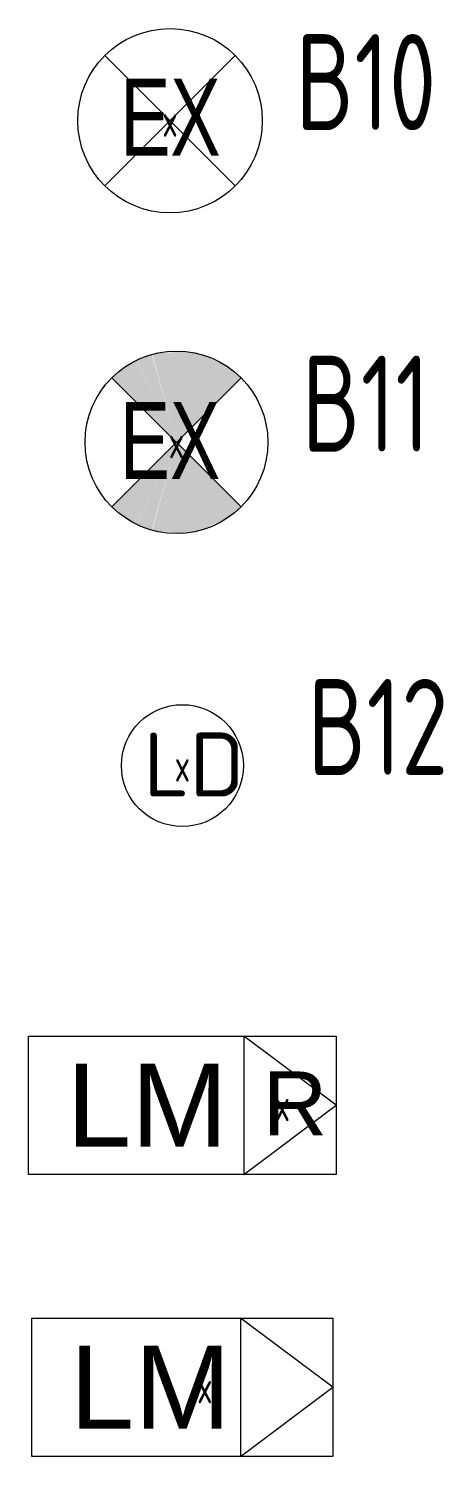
# Model space of a CAD drawing. Header units: metres. Extents: x -162 to 83385, y -62392 to -1971.
# Drawn here: x -79 to 569, y -29300 to -27070 of the extents above; entities that cross this region are included whole.
import ezdxf
from ezdxf.enums import TextEntityAlignment as Align

# ---------------------------------------------------------------- set-up
doc = ezdxf.new("R2010")
doc.units = ezdxf.units.M
doc.header["$LTSCALE"] = 0.5
for name, color, linetype, lineweight in [('ELIN_Attribut_01_Produkt_ID', 7, 'Continuous', 0), ('ELIN_Attribut_02_Stromkreis', 7, 'Continuous', 0), ('ELIN_Attribut_03_Verteilerbereich', 7, 'Continuous', 0), ('ELIN_Attribut_04_Montagehoehe', 7, 'Continuous', 0), ('ELIN_Attribut_05_Montageart', 7, 'Continuous', 0), ('ELIN_Attribut_06_Tuernummer', 7, 'Continuous', 0), ('ELIN_Attribut_07_Bemerkung', 7, 'Continuous', 0), ('ELIN_Attribut_08_Adresse', 7, 'Continuous', 0), ('ELIN_Attribut_10_AKZ1', 7, 'Continuous', 0), ('ELIN_Attribut_11_AKZ2', 7, 'Continuous', 0), ('ELIN_Attribut_12_Sonstiges1', 7, 'Continuous', 0), ('ELIN_Attribut_13_Sonstiges2', 7, 'Continuous', 0), ('ELIN_Attribut_14_Bauteil', 7, 'Continuous', 0), ('ELIN_Attribut_15_Ebene', 7, 'Continuous', 0), ('ELIN_Attribut_16_Raumnummer', 7, 'Continuous', 0), ('ELIN_Attribut_17_Raumname', 7, 'Continuous', 0), ('ELIN_Attribut_18_Montageabschnitt', 7, 'Continuous', 0), ('ELIN_Attribut_Basispunkt', 2, 'Continuous', 0), ('ELIN_Attribute_GEMOS', 11, 'Continuous', 0), ('ELIN_BMA_DE_Brandmeldeanlage_EX', 5, 'Continuous', 0), ('ELIN_BMA_DE_Leerdose_Brandmelder', 94, 'Continuous', 0), ('ELIN_BMA_WA_Brandmeldeanlage', 10, 'Continuous', 0)]:
    doc.layers.add(name, color=color, linetype=linetype, lineweight=lineweight)
doc.layers.get('0').off()
doc.styles.add('ARIAL', font='arial.ttf')
doc.styles.add('ELIN_Attribute', font='isocp.shx', dxfattribs={"width": 0.8})

# ---------------------------------------------------------------- blocks, each defined once
blk = doc.blocks.new('ELIN_BMA_LINEARMELDER_SENDER')
at = {"color": 0}
for p, q in [((-270, 108), (200, 108)), ((-270, -108), (-270, 108)), ((200, 0), (56, 108)), ((56, 108), (56, -108)), ((200, 108), (200, -108)), ((56, -108), (200, 0)), ((200, -108), (-270, -108))]:
    blk.add_line(p, q, dxfattribs=at)
at = {"color": 0, "style": 'ARIAL'}
blk.add_text('LM', height=129.6, dxfattribs=at).set_placement((-84.9, 0), align=Align.MIDDLE_CENTER)
at = {"layer": 'ELIN_Attribut_01_Produkt_ID', "style": 'ELIN_Attribute', "width": 0.8, "flags": 8}
blk.add_attdef('01_PRODUKT_ID', (549, -14.6, 0), '', height=150, dxfattribs=at)
at = {"layer": 'ELIN_Attribut_02_Stromkreis', "style": 'ELIN_Attribute', "width": 0.8, "flags": 8}
blk.add_attdef('02_STROMKREIS', (549, 185.4, 0), '', height=150, dxfattribs=at)
at = {"layer": 'ELIN_Attribut_03_Verteilerbereich', "style": 'ELIN_Attribute', "width": 0.8, "flags": 8}
blk.add_attdef('03_VERTEILERBEREICH', (549, -404.4, 0), '', height=125, dxfattribs=at)
at = {"layer": 'ELIN_Attribut_04_Montagehoehe', "style": 'ELIN_Attribute', "width": 0.8, "flags": 8}
blk.add_attdef('04_MONTAGEHOEHE', text='', height=125, dxfattribs=at).set_placement((-443.5, -14.6, 0), align=Align.RIGHT)
at = {"layer": 'ELIN_Attribut_05_Montageart', "style": 'ELIN_Attribute', "width": 0.8, "flags": 8}
blk.add_attdef('05_MONTAGEART', (549, -204.4, 0), '', height=125, dxfattribs=at)
at = {"layer": 'ELIN_Attribut_06_Tuernummer', "style": 'ELIN_Attribute', "width": 0.8, "flags": 8}
blk.add_attdef('06_TUERNUMMER', text='', height=125, dxfattribs=at).set_placement((-443.5, -214.6, 0), align=Align.RIGHT)
at = {"layer": 'ELIN_Attribut_07_Bemerkung', "style": 'ELIN_Attribute', "width": 0.8, "flags": 8}
blk.add_attdef('07_BEMERKUNG', (551.7, -844.5, 0), '', height=125, dxfattribs=at)
at = {"layer": 'ELIN_Attribut_08_Adresse', "style": 'ELIN_Attribute', "width": 0.8, "flags": 8}
blk.add_attdef('08_ADRESSE', (551.7, -1100.6, 0), '', height=125, dxfattribs=at)
at = {"layer": 'ELIN_Attribut_10_AKZ1', "style": 'ELIN_Attribute', "width": 0.8, "flags": 8}
blk.add_attdef('10_AKZ1', (549, -1466.6, 0), '', height=125, dxfattribs=at)
at = {"layer": 'ELIN_Attribut_11_AKZ2', "style": 'ELIN_Attribute', "width": 0.8, "flags": 8}
blk.add_attdef('11_AKZ2', (549, -1622.9, 0), '', height=125, dxfattribs=at)
at = {"layer": 'ELIN_Attribut_12_Sonstiges1', "style": 'ELIN_Attribute', "width": 0.8, "flags": 8}
blk.add_attdef('12_SONSTIGES1', (551.7, -2000.7, 0), '', height=125, dxfattribs=at)
at = {"layer": 'ELIN_Attribut_13_Sonstiges2', "style": 'ELIN_Attribute', "width": 0.8, "flags": 8}
blk.add_attdef('13_SONSTIGES2', (551.7, -2151.6, 0), '', height=125, dxfattribs=at)
at = {"layer": 'ELIN_Attribut_14_Bauteil', "style": 'ELIN_Attribute', "width": 0.8, "flags": 8}
blk.add_attdef('14_BAUTEIL', (551.7, -2971.1, 0), '', height=125, dxfattribs=at)
at = {"layer": 'ELIN_Attribut_15_Ebene', "style": 'ELIN_Attribute', "width": 0.8, "flags": 8}
blk.add_attdef('15_EBENE', (551.7, -3118.3, 0), '', height=125, dxfattribs=at)
at = {"layer": 'ELIN_Attribut_16_Raumnummer', "style": 'ELIN_Attribute', "width": 0.8, "flags": 8}
blk.add_attdef('16_RAUMNUMMER', (551.7, -3312.6, 0), '', height=125, dxfattribs=at)
at = {"layer": 'ELIN_Attribut_17_Raumname', "style": 'ELIN_Attribute', "width": 0.8, "flags": 8}
blk.add_attdef('17_RAUMNAME', (551.7, -3469.1, 0), '', height=125, dxfattribs=at)
at = {"layer": 'ELIN_Attribut_18_Montageabschnitt', "style": 'ELIN_Attribute', "width": 0.8, "flags": 8}
blk.add_attdef('18_MONTAGEABSCHNITT', (551.7, -3670.1, 0), '', height=125, dxfattribs=at)
at = {"layer": 'ELIN_Attribut_Basispunkt', "style": 'ELIN_Attribute', "width": 0.8, "flags": 8}
blk.add_attdef('Basispunkt', text='', height=50, dxfattribs=at).set_placement((0, 0), align=Align.MIDDLE)
at = {"layer": 'ELIN_Attribute_GEMOS', "style": 'ELIN_Attribute', "width": 0.6, "flags": 8}
for tag, p in [('G01_PRO02ID', (1973.7, 183.6)), ('G02_BEZEICHNUNG', (1973.7, -14.6, 0)), ('G03_DESCRIPTION', (1973.7, -204.4, 0)), ('G04_GEMOS-SYMBOL', (1977, -404.4, 0)), ('G05_GEMOS-TYP', (1977, -604.4, 0)), ('G06_ORTSKENNUNG', (1973.7, -804.4, 0)), ('G07_FREI1', (1973.7, -1004.4, 0)), ('G08_FREI2', (1973.7, -1204.4, 0))]:
    blk.add_attdef(tag, p, '', height=125, dxfattribs=at)
at = {"layer": 'ELIN_Attribute_GEMOS', "style": 'ELIN_Attribute', "width": 0.6}
blk.add_attdef('G08_FREI1', (1620.5, -1004.4, 0), '', height=125, dxfattribs=at)
blk = doc.blocks.new('ELIN_BMA_LINIEARMELDER_REFLEKTOR')
at = {"color": 0}
for p, q in [((-396, 108), (84, 108)), ((-396, -108), (-396, 108)), ((84, 0), (-60, 108)), ((-60, 108), (-60, -108)), ((84, 108), (84, -108)), ((-60, -108), (84, 0)), ((84, -108), (-396, -108))]:
    blk.add_line(p, q, dxfattribs=at)
at = {"color": 0, "style": 'ARIAL'}
blk.add_text('LM', height=129.6, dxfattribs=at).set_placement((-210.9, 0), align=Align.MIDDLE_CENTER)
blk.add_text('R', height=100, dxfattribs=at).set_placement((-30.8, -47.3))
at = {"layer": 'ELIN_Attribut_01_Produkt_ID', "style": 'ELIN_Attribute', "width": 0.8, "flags": 8}
blk.add_attdef('01_PRODUKT_ID', (596.5, -14.6, 0), '', height=150, dxfattribs=at)
at = {"layer": 'ELIN_Attribut_02_Stromkreis', "style": 'ELIN_Attribute', "width": 0.8, "flags": 8}
blk.add_attdef('02_STROMKREIS', (596.5, 185.4, 0), '', height=150, dxfattribs=at)
at = {"layer": 'ELIN_Attribut_03_Verteilerbereich', "style": 'ELIN_Attribute', "width": 0.8, "flags": 8}
blk.add_attdef('03_VERTEILERBEREICH', (596.5, -404.4, 0), '', height=125, dxfattribs=at)
at = {"layer": 'ELIN_Attribut_04_Montagehoehe', "style": 'ELIN_Attribute', "width": 0.8, "flags": 8}
blk.add_attdef('04_MONTAGEHOEHE', text='', height=125, dxfattribs=at).set_placement((-527.5, -14.6, 0), align=Align.RIGHT)
at = {"layer": 'ELIN_Attribut_05_Montageart', "style": 'ELIN_Attribute', "width": 0.8, "flags": 8}
blk.add_attdef('05_MONTAGEART', (596.5, -204.4, 0), '', height=125, dxfattribs=at)
at = {"layer": 'ELIN_Attribut_06_Tuernummer', "style": 'ELIN_Attribute', "width": 0.8, "flags": 8}
blk.add_attdef('06_TUERNUMMER', text='', height=125, dxfattribs=at).set_placement((-527.5, -214.6, 0), align=Align.RIGHT)
at = {"layer": 'ELIN_Attribut_07_Bemerkung', "style": 'ELIN_Attribute', "width": 0.8, "flags": 8}
blk.add_attdef('07_BEMERKUNG', (599.2, -844.5, 0), '', height=125, dxfattribs=at)
at = {"layer": 'ELIN_Attribut_08_Adresse', "style": 'ELIN_Attribute', "width": 0.8, "flags": 8}
blk.add_attdef('08_ADRESSE', (599.2, -1100.6, 0), '', height=125, dxfattribs=at)
at = {"layer": 'ELIN_Attribut_10_AKZ1', "style": 'ELIN_Attribute', "width": 0.8, "flags": 8}
blk.add_attdef('10_AKZ1', (596.5, -1466.6, 0), '', height=125, dxfattribs=at)
at = {"layer": 'ELIN_Attribut_11_AKZ2', "style": 'ELIN_Attribute', "width": 0.8, "flags": 8}
blk.add_attdef('11_AKZ2', (596.5, -1622.9, 0), '', height=125, dxfattribs=at)
at = {"layer": 'ELIN_Attribut_12_Sonstiges1', "style": 'ELIN_Attribute', "width": 0.8, "flags": 8}
blk.add_attdef('12_SONSTIGES1', (599.2, -2000.7, 0), '', height=125, dxfattribs=at)
at = {"layer": 'ELIN_Attribut_13_Sonstiges2', "style": 'ELIN_Attribute', "width": 0.8, "flags": 8}
blk.add_attdef('13_SONSTIGES2', (599.2, -2151.6, 0), '', height=125, dxfattribs=at)
at = {"layer": 'ELIN_Attribut_14_Bauteil', "style": 'ELIN_Attribute', "width": 0.8, "flags": 8}
blk.add_attdef('14_BAUTEIL', (599.2, -2971.1, 0), '', height=125, dxfattribs=at)
at = {"layer": 'ELIN_Attribut_15_Ebene', "style": 'ELIN_Attribute', "width": 0.8, "flags": 8}
blk.add_attdef('15_EBENE', (599.2, -3118.3, 0), '', height=125, dxfattribs=at)
at = {"layer": 'ELIN_Attribut_16_Raumnummer', "style": 'ELIN_Attribute', "width": 0.8, "flags": 8}
blk.add_attdef('16_RAUMNUMMER', (599.2, -3312.6, 0), '', height=125, dxfattribs=at)
at = {"layer": 'ELIN_Attribut_17_Raumname', "style": 'ELIN_Attribute', "width": 0.8, "flags": 8}
blk.add_attdef('17_RAUMNAME', (599.2, -3469.1, 0), '', height=125, dxfattribs=at)
at = {"layer": 'ELIN_Attribut_18_Montageabschnitt', "style": 'ELIN_Attribute', "width": 0.8, "flags": 8}
blk.add_attdef('18_MONTAGEABSCHNITT', (599.2, -3670.1, 0), '', height=125, dxfattribs=at)
at = {"layer": 'ELIN_Attribut_Basispunkt', "style": 'ELIN_Attribute', "width": 0.8, "flags": 8}
blk.add_attdef('Basispunkt', text='', height=50, dxfattribs=at).set_placement((0, 0), align=Align.MIDDLE)
at = {"layer": 'ELIN_Attribute_GEMOS', "style": 'ELIN_Attribute', "width": 0.6, "flags": 8}
for tag, p in [('G01_PRO02ID', (2021.2, 183.6)), ('G02_BEZEICHNUNG', (2021.2, -14.6, 0)), ('G03_DESCRIPTION', (2021.2, -204.4, 0)), ('G04_GEMOS-SYMBOL', (2024.5, -404.4, 0)), ('G05_GEMOS-TYP', (2024.5, -604.4, 0)), ('G06_ORTSKENNUNG', (2021.2, -804.4, 0)), ('G07_FREI1', (2021.2, -1004.4, 0)), ('G08_FREI2', (2021.2, -1204.4, 0))]:
    blk.add_attdef(tag, p, '', height=125, dxfattribs=at)
at = {"layer": 'ELIN_Attribute_GEMOS', "style": 'ELIN_Attribute', "width": 0.6}
blk.add_attdef('G08_FREI1', (1620.5, -1004.4, 0), '', height=125, dxfattribs=at)
blk = doc.blocks.new('ELIN_BMA_Brandmelder Leerdose')
at = {"color": 0}
blk.add_circle((0, 0), 95.2, dxfattribs=at)
at = {"color": 0, "insert": (-60.9, 51.8), "char_height": 100, "attachment_point": 1}
blk.add_mtext_dynamic_manual_height_columns('{\\fISOCPEUR|b0|i0|c0|p34;LD}', width=0.105, gutter_width=12.5, heights=[0], dxfattribs=at)
at = {"layer": 'ELIN_Attribut_01_Produkt_ID', "style": 'ELIN_Attribute', "width": 0.8, "flags": 8}
blk.add_attdef('01_PRODUKT_ID', (195.8, -14.6, 0), '', height=150, dxfattribs=at)
at = {"layer": 'ELIN_Attribut_02_Stromkreis', "style": 'ELIN_Attribute', "width": 0.8, "flags": 8}
blk.add_attdef('02_STROMKREIS', (195.8, 185.4, 0), '', height=150, dxfattribs=at)
at = {"layer": 'ELIN_Attribut_03_Verteilerbereich', "style": 'ELIN_Attribute', "width": 0.8, "flags": 8}
blk.add_attdef('03_VERTEILERBEREICH', (195.8, -404.4, 0), '', height=125, dxfattribs=at)
at = {"layer": 'ELIN_Attribut_04_Montagehoehe', "style": 'ELIN_Attribute', "width": 0.8, "flags": 8}
blk.add_attdef('04_MONTAGEHOEHE', text='', height=125, dxfattribs=at).set_placement((-209.7, -14.6, 0), align=Align.RIGHT)
at = {"layer": 'ELIN_Attribut_05_Montageart', "style": 'ELIN_Attribute', "width": 0.8, "flags": 8}
blk.add_attdef('05_MONTAGEART', (195.8, -204.4, 0), '', height=125, dxfattribs=at)
at = {"layer": 'ELIN_Attribut_06_Tuernummer', "style": 'ELIN_Attribute', "width": 0.8, "flags": 8}
blk.add_attdef('06_TUERNUMMER', text='', height=125, dxfattribs=at).set_placement((-209.7, -214.6, 0), align=Align.RIGHT)
at = {"layer": 'ELIN_Attribut_07_Bemerkung', "style": 'ELIN_Attribute', "width": 0.8, "flags": 8}
blk.add_attdef('07_BEMERKUNG', (198.4, -844.5, 0), '', height=125, dxfattribs=at)
at = {"layer": 'ELIN_Attribut_08_Adresse', "style": 'ELIN_Attribute', "width": 0.8, "flags": 8}
blk.add_attdef('08_ADRESSE', (198.4, -1100.6, 0), '', height=125, dxfattribs=at)
at = {"layer": 'ELIN_Attribut_10_AKZ1', "style": 'ELIN_Attribute', "width": 0.8, "flags": 8}
blk.add_attdef('10_AKZ1', (195.8, -1466.6, 0), '', height=125, dxfattribs=at)
at = {"layer": 'ELIN_Attribut_11_AKZ2', "style": 'ELIN_Attribute', "width": 0.8, "flags": 8}
blk.add_attdef('11_AKZ2', (195.8, -1622.9, 0), '', height=125, dxfattribs=at)
at = {"layer": 'ELIN_Attribut_12_Sonstiges1', "style": 'ELIN_Attribute', "width": 0.8, "flags": 8}
blk.add_attdef('12_SONSTIGES1', (198.4, -2000.7, 0), '', height=125, dxfattribs=at)
at = {"layer": 'ELIN_Attribut_13_Sonstiges2', "style": 'ELIN_Attribute', "width": 0.8, "flags": 8}
blk.add_attdef('13_SONSTIGES2', (198.4, -2151.6, 0), '', height=125, dxfattribs=at)
at = {"layer": 'ELIN_Attribut_14_Bauteil', "style": 'ELIN_Attribute', "width": 0.8, "flags": 8}
blk.add_attdef('14_BAUTEIL', (198.4, -2971.1, 0), '', height=125, dxfattribs=at)
at = {"layer": 'ELIN_Attribut_15_Ebene', "style": 'ELIN_Attribute', "width": 0.8, "flags": 8}
blk.add_attdef('15_EBENE', (198.4, -3118.3, 0), '', height=125, dxfattribs=at)
at = {"layer": 'ELIN_Attribut_16_Raumnummer', "style": 'ELIN_Attribute', "width": 0.8, "flags": 8}
blk.add_attdef('16_RAUMNUMMER', (198.4, -3312.6, 0), '', height=125, dxfattribs=at)
at = {"layer": 'ELIN_Attribut_17_Raumname', "style": 'ELIN_Attribute', "width": 0.8, "flags": 8}
blk.add_attdef('17_RAUMNAME', (198.4, -3469.1, 0), '', height=125, dxfattribs=at)
at = {"layer": 'ELIN_Attribut_18_Montageabschnitt', "style": 'ELIN_Attribute', "width": 0.8, "flags": 8}
blk.add_attdef('18_MONTAGEABSCHNITT', (198.4, -3670.1, 0), '', height=125, dxfattribs=at)
at = {"layer": 'ELIN_Attribut_Basispunkt', "style": 'ELIN_Attribute', "width": 0.8, "flags": 8}
blk.add_attdef('Basispunkt', text='', height=50, dxfattribs=at).set_placement((0, 0), align=Align.MIDDLE)
at = {"layer": 'ELIN_Attribute_GEMOS', "style": 'ELIN_Attribute', "width": 0.6, "flags": 8}
for tag, p in [('G01_PRO02ID', (1620.5, 183.6)), ('G02_BEZEICHNUNG', (1620.5, -14.6, 0)), ('G03_DESCRIPTION', (1620.5, -204.4, 0)), ('G04_GEMOS-SYMBOL', (1623.8, -404.4, 0)), ('G05_GEMOS-TYP', (1623.8, -604.4, 0)), ('G06_ORTSKENNUNG', (1620.5, -804.4, 0)), ('G08_FREI1', (1620.5, -1004.4, 0)), ('G08_FREI2', (1620.5, -1204.4, 0))]:
    blk.add_attdef(tag, p, '', height=125, dxfattribs=at)
blk = doc.blocks.new('ELIN_BMA_opt.RM_EX')
for p, q in [((-101.8, 101.8), (101.8, -101.8)), ((-101.8, -101.8), (101.8, 101.8))]:
    blk.add_line(p, q)
blk.add_circle((0, 0), 144)
at = {"style": 'ARIAL', "width": 0.7}
blk.add_text('EX', height=120, dxfattribs=at).set_placement((-77.7, -54.5, 0))
at = {"layer": 'ELIN_Attribut_01_Produkt_ID', "style": 'ELIN_Attribute', "width": 0.8, "flags": 8}
blk.add_attdef('01_PRODUKT_ID', (195.8, -14.6, 0), '', height=150, dxfattribs=at)
at = {"layer": 'ELIN_Attribut_02_Stromkreis', "style": 'ELIN_Attribute', "width": 0.8, "flags": 8}
blk.add_attdef('02_STROMKREIS', (195.8, 185.4, 0), '', height=150, dxfattribs=at)
at = {"layer": 'ELIN_Attribut_03_Verteilerbereich', "style": 'ELIN_Attribute', "width": 0.8, "flags": 8}
blk.add_attdef('03_VERTEILERBEREICH', (195.8, -404.4, 0), '', height=125, dxfattribs=at)
at = {"layer": 'ELIN_Attribut_04_Montagehoehe', "style": 'ELIN_Attribute', "width": 0.8, "flags": 8}
blk.add_attdef('04_MONTAGEHOEHE', text='', height=125, dxfattribs=at).set_placement((-209.7, -14.6, 0), align=Align.RIGHT)
at = {"layer": 'ELIN_Attribut_05_Montageart', "style": 'ELIN_Attribute', "width": 0.8, "flags": 8}
blk.add_attdef('05_MONTAGEART', (195.8, -204.4, 0), '', height=125, dxfattribs=at)
at = {"layer": 'ELIN_Attribut_06_Tuernummer', "style": 'ELIN_Attribute', "width": 0.8, "flags": 8}
blk.add_attdef('06_TUERNUMMER', text='', height=125, dxfattribs=at).set_placement((-209.7, -214.6, 0), align=Align.RIGHT)
at = {"layer": 'ELIN_Attribut_07_Bemerkung', "style": 'ELIN_Attribute', "width": 0.8, "flags": 8}
blk.add_attdef('07_BEMERKUNG', (198.4, -844.5, 0), '', height=125, dxfattribs=at)
at = {"layer": 'ELIN_Attribut_08_Adresse', "style": 'ELIN_Attribute', "width": 0.8, "flags": 8}
blk.add_attdef('08_ADRESSE', (198.4, -1100.6, 0), '', height=125, dxfattribs=at)
at = {"layer": 'ELIN_Attribut_10_AKZ1', "style": 'ELIN_Attribute', "width": 0.8, "flags": 8}
blk.add_attdef('10_AKZ1', (195.8, -1466.6, 0), '', height=125, dxfattribs=at)
at = {"layer": 'ELIN_Attribut_11_AKZ2', "style": 'ELIN_Attribute', "width": 0.8, "flags": 8}
blk.add_attdef('11_AKZ2', (195.8, -1622.9, 0), '', height=125, dxfattribs=at)
at = {"layer": 'ELIN_Attribut_12_Sonstiges1', "style": 'ELIN_Attribute', "width": 0.8, "flags": 8}
blk.add_attdef('12_SONSTIGES1', (198.4, -2000.7, 0), '', height=125, dxfattribs=at)
at = {"layer": 'ELIN_Attribut_13_Sonstiges2', "style": 'ELIN_Attribute', "width": 0.8, "flags": 8}
blk.add_attdef('13_SONSTIGES2', (198.4, -2151.6, 0), '', height=125, dxfattribs=at)
at = {"layer": 'ELIN_Attribut_14_Bauteil', "style": 'ELIN_Attribute', "width": 0.8, "flags": 8}
blk.add_attdef('14_BAUTEIL', (198.4, -2971.1, 0), '', height=125, dxfattribs=at)
at = {"layer": 'ELIN_Attribut_15_Ebene', "style": 'ELIN_Attribute', "width": 0.8, "flags": 8}
blk.add_attdef('15_EBENE', (198.4, -3118.3, 0), '', height=125, dxfattribs=at)
at = {"layer": 'ELIN_Attribut_16_Raumnummer', "style": 'ELIN_Attribute', "width": 0.8, "flags": 8}
blk.add_attdef('16_RAUMNUMMER', (198.4, -3312.6, 0), '', height=125, dxfattribs=at)
at = {"layer": 'ELIN_Attribut_17_Raumname', "style": 'ELIN_Attribute', "width": 0.8, "flags": 8}
blk.add_attdef('17_RAUMNAME', (198.4, -3469.1, 0), '', height=125, dxfattribs=at)
at = {"layer": 'ELIN_Attribut_18_Montageabschnitt', "style": 'ELIN_Attribute', "width": 0.8, "flags": 8}
blk.add_attdef('18_MONTAGEABSCHNITT', (198.4, -3670.1, 0), '', height=125, dxfattribs=at)
at = {"layer": 'ELIN_Attribut_Basispunkt', "style": 'ELIN_Attribute', "width": 0.8, "flags": 8}
blk.add_attdef('Basispunkt', text='', height=50, dxfattribs=at).set_placement((0, 0), align=Align.MIDDLE)
at = {"layer": 'ELIN_Attribute_GEMOS', "style": 'ELIN_Attribute', "width": 0.6, "flags": 8}
for tag, p in [('G01_PRO02ID', (1620.5, 183.6)), ('G02_BEZEICHNUNG', (1620.5, -14.6, 0)), ('G03_DESCRIPTION', (1620.5, -204.4, 0)), ('G04_GEMOS-SYMBOL', (1623.8, -404.4, 0)), ('G05_GEMOS-TYP', (1623.8, -604.4, 0)), ('G06_ORTSKENNUNG', (1620.5, -804.4, 0)), ('G07_FREI1', (1620.5, -1004.4, 0)), ('G08_FREI2', (1620.5, -1204.4, 0))]:
    blk.add_attdef(tag, p, '', height=125, dxfattribs=at)
at = {"layer": 'ELIN_Attribute_GEMOS', "style": 'ELIN_Attribute', "width": 0.6}
blk.add_attdef('G08_FREI1', (1620.5, -1004.4, 0), '', height=125, dxfattribs=at)
blk = doc.blocks.new('ELIN_BMA_WM_EX')
at = {"color": 0}
for p, q in [((-100.8, 100.8), (100.8, -100.8)), ((100.8, 100.8), (-100.8, -100.8))]:
    blk.add_line(p, q, dxfattribs=at)
blk.add_circle((0, 0), 142.6, dxfattribs=at)
for points in [[(0, 0), (-61.5, 128.2), (-38.5, 137.3)], [(0, 0), (-37.8, 137.9), (-22.4, 140)], [(0, 0), (9, 142.1), (-23.1, 139.3)], [(-22.4, 140), (-22.4, 140), (0, 0)], [(0, 0), (8.3, 141.4), (36.9, 137.9)], [(73.9, 121.2), (36.9, 137.9), (0, 0)], [(0, 0), (-100.6, 100.3), (-79.6, 116.3)], [(0, 0), (-80.3, 116.3), (-61.5, 127.5)], [(0, 0), (101.1, 101), (73.9, 121.2)], [(0, 0), (-100.6, -100.3), (-79.6, -116.3)], [(0, 0), (-80.3, -116.3), (-61.5, -127.5)], [(0, 0), (-61.5, -128.2), (-38.5, -137.3)], [(0, 0), (-37.8, -137.9), (-22.4, -140)], [(0, 0), (9, -142.1), (-23.1, -139.3)], [(-22.4, -140), (-22.4, -140), (0, 0)], [(0, 0), (8.3, -141.4), (36.9, -137.9)], [(73.9, -121.2), (36.9, -137.9), (0, 0)], [(0, 0), (101.1, -101), (73.9, -121.2)]]:
    blk.add_solid(points, dxfattribs=at)
at = {"color": 7, "style": 'ARIAL', "width": 0.7}
blk.add_text('EX', height=120, dxfattribs=at).set_placement((-88.3, -57.2, 0))
at = {"layer": 'ELIN_Attribut_01_Produkt_ID', "style": 'ELIN_Attribute', "width": 0.8, "flags": 8}
blk.add_attdef('01_PRODUKT_ID', (195.8, -14.6, 0), '', height=150, dxfattribs=at)
at = {"layer": 'ELIN_Attribut_02_Stromkreis', "style": 'ELIN_Attribute', "width": 0.8, "flags": 8}
blk.add_attdef('02_STROMKREIS', (195.8, 185.4, 0), '', height=150, dxfattribs=at)
at = {"layer": 'ELIN_Attribut_03_Verteilerbereich', "style": 'ELIN_Attribute', "width": 0.8, "flags": 8}
blk.add_attdef('03_VERTEILERBEREICH', (195.8, -404.4, 0), '', height=125, dxfattribs=at)
at = {"layer": 'ELIN_Attribut_04_Montagehoehe', "style": 'ELIN_Attribute', "width": 0.8, "flags": 8}
blk.add_attdef('04_MONTAGEHOEHE', text='', height=125, dxfattribs=at).set_placement((-209.7, -14.6, 0), align=Align.RIGHT)
at = {"layer": 'ELIN_Attribut_05_Montageart', "style": 'ELIN_Attribute', "width": 0.8, "flags": 8}
blk.add_attdef('05_MONTAGEART', (195.8, -204.4, 0), '', height=125, dxfattribs=at)
at = {"layer": 'ELIN_Attribut_06_Tuernummer', "style": 'ELIN_Attribute', "width": 0.8, "flags": 8}
blk.add_attdef('06_TUERNUMMER', text='', height=125, dxfattribs=at).set_placement((-209.7, -214.6, 0), align=Align.RIGHT)
at = {"layer": 'ELIN_Attribut_07_Bemerkung', "style": 'ELIN_Attribute', "width": 0.8, "flags": 8}
blk.add_attdef('07_BEMERKUNG', (198.4, -844.5, 0), '', height=125, dxfattribs=at)
at = {"layer": 'ELIN_Attribut_08_Adresse', "style": 'ELIN_Attribute', "width": 0.8, "flags": 8}
blk.add_attdef('08_ADRESSE', (198.4, -1100.6, 0), '', height=125, dxfattribs=at)
at = {"layer": 'ELIN_Attribut_10_AKZ1', "style": 'ELIN_Attribute', "width": 0.8, "flags": 8}
blk.add_attdef('10_AKZ1', (195.8, -1466.6, 0), '', height=125, dxfattribs=at)
at = {"layer": 'ELIN_Attribut_11_AKZ2', "style": 'ELIN_Attribute', "width": 0.8, "flags": 8}
blk.add_attdef('11_AKZ2', (195.8, -1622.9, 0), '', height=125, dxfattribs=at)
at = {"layer": 'ELIN_Attribut_12_Sonstiges1', "style": 'ELIN_Attribute', "width": 0.8, "flags": 8}
blk.add_attdef('12_SONSTIGES1', (198.4, -2000.7, 0), '', height=125, dxfattribs=at)
at = {"layer": 'ELIN_Attribut_13_Sonstiges2', "style": 'ELIN_Attribute', "width": 0.8, "flags": 8}
blk.add_attdef('13_SONSTIGES2', (198.4, -2151.6, 0), '', height=125, dxfattribs=at)
at = {"layer": 'ELIN_Attribut_14_Bauteil', "style": 'ELIN_Attribute', "width": 0.8, "flags": 8}
blk.add_attdef('14_BAUTEIL', (198.4, -2971.1, 0), '', height=125, dxfattribs=at)
at = {"layer": 'ELIN_Attribut_15_Ebene', "style": 'ELIN_Attribute', "width": 0.8, "flags": 8}
blk.add_attdef('15_EBENE', (198.4, -3118.3, 0), '', height=125, dxfattribs=at)
at = {"layer": 'ELIN_Attribut_16_Raumnummer', "style": 'ELIN_Attribute', "width": 0.8, "flags": 8}
blk.add_attdef('16_RAUMNUMMER', (198.4, -3312.6, 0), '', height=125, dxfattribs=at)
at = {"layer": 'ELIN_Attribut_17_Raumname', "style": 'ELIN_Attribute', "width": 0.8, "flags": 8}
blk.add_attdef('17_RAUMNAME', (198.4, -3469.1, 0), '', height=125, dxfattribs=at)
at = {"layer": 'ELIN_Attribut_18_Montageabschnitt', "style": 'ELIN_Attribute', "width": 0.8, "flags": 8}
blk.add_attdef('18_MONTAGEABSCHNITT', (198.4, -3670.1, 0), '', height=125, dxfattribs=at)
at = {"layer": 'ELIN_Attribut_Basispunkt', "style": 'ELIN_Attribute', "width": 0.8, "flags": 8}
blk.add_attdef('Basispunkt', text='', height=50, dxfattribs=at).set_placement((0, 0), align=Align.MIDDLE)
at = {"layer": 'ELIN_Attribute_GEMOS', "style": 'ELIN_Attribute', "width": 0.6, "flags": 8}
for tag, p in [('G01_PRO02ID', (1620.5, 183.6)), ('G02_BEZEICHNUNG', (1620.5, -14.6, 0)), ('G03_DESCRIPTION', (1620.5, -204.4, 0)), ('G04_GEMOS-SYMBOL', (1623.8, -404.4, 0)), ('G05_GEMOS-TYP', (1623.8, -604.4, 0)), ('G06_ORTSKENNUNG', (1620.5, -804.4, 0)), ('G07_FREI1', (1620.5, -1004.4, 0)), ('G08_FREI2', (1620.5, -1204.4, 0))]:
    blk.add_attdef(tag, p, '', height=125, dxfattribs=at)
at = {"layer": 'ELIN_Attribute_GEMOS', "style": 'ELIN_Attribute', "width": 0.6}
blk.add_attdef('G08_FREI1', (1620.5, -1004.4, 0), '', height=125, dxfattribs=at)

msp = doc.modelspace()

# ---------------------------------------------------------------- block references
at = {"layer": 'ELIN_BMA_DE_Brandmeldeanlage_EX', "lineweight": 0}
ref = msp.add_blockref('ELIN_BMA_opt.RM_EX', (142.3, -27213.7), dxfattribs=at)
ref.add_attrib('01_PRODUKT_ID', 'B10', (338.1, -27228.4, 0), dxfattribs={"layer": 'ELIN_Attribut_01_Produkt_ID', "height": 150, "style": 'ELIN_Attribute', "width": 0.8, "flags": 8})
ref.add_attrib('Basispunkt', 'x', dxfattribs={"layer": 'ELIN_Attribut_Basispunkt', "height": 50, "style": 'ELIN_Attribute', "width": 0.8}).set_placement((142.3, -27213.7), align=Align.MIDDLE)
ref = msp.add_blockref('ELIN_BMA_WM_EX', (152.3, -27716.1), dxfattribs=at)
ref.add_attrib('01_PRODUKT_ID', 'B11', (348.1, -27730.7, 0), dxfattribs={"layer": 'ELIN_Attribut_01_Produkt_ID', "height": 150, "style": 'ELIN_Attribute', "width": 0.8, "flags": 8})
ref.add_attrib('Basispunkt', 'x', dxfattribs={"layer": 'ELIN_Attribut_Basispunkt', "height": 50, "style": 'ELIN_Attribute', "width": 0.8}).set_placement((152.3, -27716.1), align=Align.MIDDLE)
at = {"layer": 'ELIN_BMA_DE_Leerdose_Brandmelder', "lineweight": 0}
ref = msp.add_blockref('ELIN_BMA_Brandmelder Leerdose', (161.5, -28221.2), dxfattribs=at)
ref.add_attrib('01_PRODUKT_ID', 'B12', (357.2, -28235.8, 0), dxfattribs={"layer": 'ELIN_Attribut_01_Produkt_ID', "height": 150, "style": 'ELIN_Attribute', "width": 0.8})
ref.add_attrib('Basispunkt', 'x', dxfattribs={"layer": 'ELIN_Attribut_Basispunkt', "height": 50, "style": 'ELIN_Attribute', "width": 0.8}).set_placement((161.5, -28221.2), align=Align.MIDDLE)
at = {"layer": 'ELIN_BMA_WA_Brandmeldeanlage', "lineweight": 0}
ref = msp.add_blockref('ELIN_BMA_LINIEARMELDER_REFLEKTOR', (317.5, -28751.7), dxfattribs=at)
ref.add_attrib('Basispunkt', 'x', dxfattribs={"layer": 'ELIN_Attribut_Basispunkt', "height": 50, "style": 'ELIN_Attribute', "width": 0.8}).set_placement((317.5, -28751.7), align=Align.MIDDLE)
ref = msp.add_blockref('ELIN_BMA_LINEARMELDER_SENDER', (196.5, -29192.4, -3000), dxfattribs=at)
ref.add_attrib('Basispunkt', 'x', dxfattribs={"layer": 'ELIN_Attribut_Basispunkt', "height": 50, "style": 'ELIN_Attribute', "width": 0.8}).set_placement((196.5, -29192.4, -3000), align=Align.MIDDLE)

doc.saveas('drawing.dxf')
